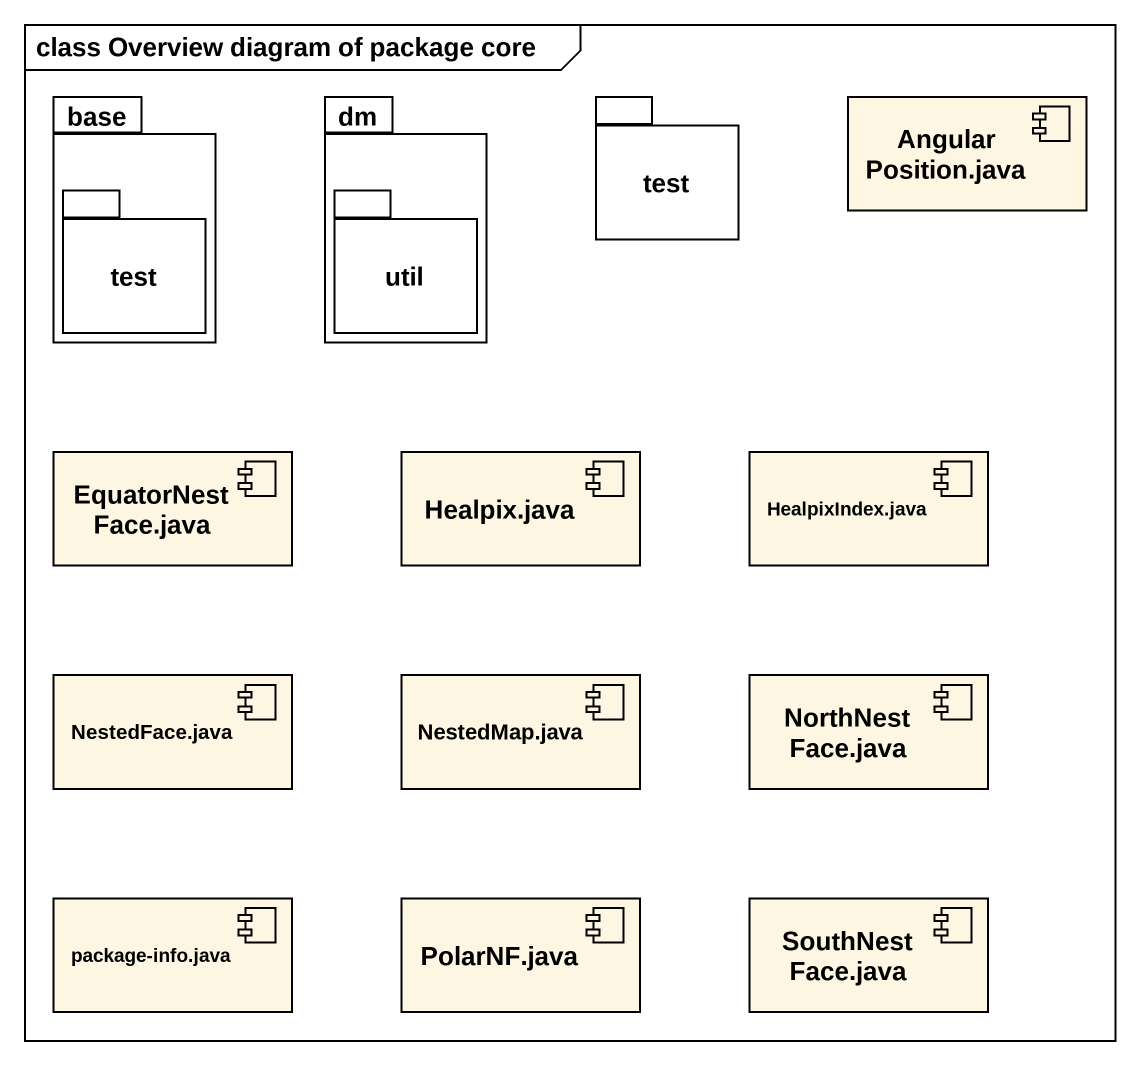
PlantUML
@startuml
mainframe class Overview diagram of package core
package base {
  package "test" as test_2 {
  }
}
package dm {
  package util {
  }
}
package test {
}
component "AngularPosition.java" as AngularPosition_java
component "EquatorNestFace.java" as EquatorNestFace_java
component "Healpix.java" as Healpix_java
component "HealpixIndex.java" as HealpixIndex_java
component "NestedFace.java" as NestedFace_java
component "NestedMap.java" as NestedMap_java
component "NorthNestFace.java" as NorthNestFace_java
component "package-info.java" as package_info_java
component "PolarNF.java" as PolarNF_java
component "SouthNestFace.java" as SouthNestFace_java
@enduml
